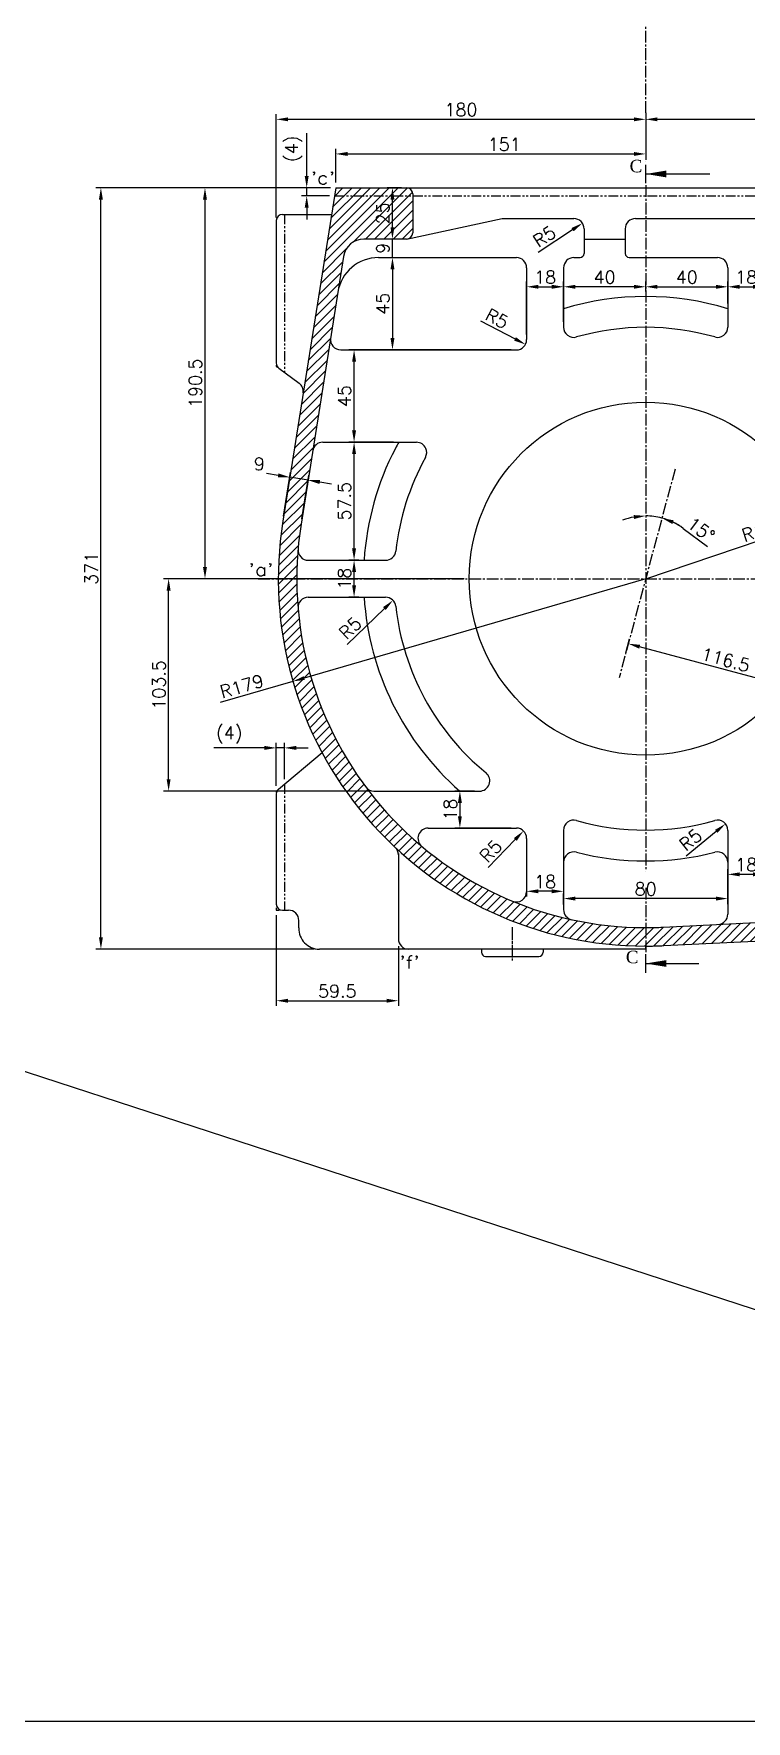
# Model space of a CAD drawing. Header units: millimetres. Extents: x -3508 to 12243, y -3609 to 4092.
# Drawn here: x 7053 to 7400, y 2347 to 3169 of the extents above; entities that cross this region are included whole.
import ezdxf

# ---------------------------------------------------------------- set-up
doc = ezdxf.new("R2010")
doc.units = ezdxf.units.MM
doc.header["$LTSCALE"] = 0.3
doc.header["$PDSIZE"] = -50
doc.linetypes.add('CENTER2', pattern=[28.575, 19.05, -3.175, 3.175, -3.175])
doc.linetypes.add('PHANTOM2', pattern=[31.75, 15.875, -3.175, 3.175, -3.175, 3.175, -3.175])
doc.layers.add('AM_5', color=3, linetype='Continuous', lineweight=25)
for name, color, linetype in [('center', 1, 'CENTER2'), ('CHAIN ...', 8, 'PHANTOM2'), ('ht', 6, 'Continuous')]:
    doc.layers.add(name, color=color, linetype=linetype)
doc.styles.add('ROMANTIC', font='romantic.ttf')
doc.styles.add('rs', font='romans.shx')
doc.styles.get("Standard").update_dxf_attribs({"font": 'romans.shx', "width": 1.2})
doc.dimstyles.new('ISO-25', dxfattribs={"dimscale": 2.5, "dimtxt": 2.5, "dimasz": 2.5, "dimexe": 0.7, "dimexo": 0.625, "dimtad": 1, "dimdec": 3, "dimlfac": -1, "dimzin": 9, "dimdsep": 46, "dimtxsty": 'Standard', "dimcen": 2.5, "dimclrd": 1, "dimclre": 1, "dimclrt": 7, "dimazin": 0, "dimtfac": 0.65, "dimtdec": 3, "dimtmove": 0, "dimatfit": 3, "dimfxl": 0, "dimtolj": 1, "dimarcsym": 0})
doc.dimstyles.new('sarab', dxfattribs={"dimscale": 3, "dimtxt": 2.5, "dimasz": 2.3, "dimexe": 1, "dimexo": 1, "dimtad": 1, "dimdec": 3, "dimdsep": 46, "dimtxsty": 'rs', "dimcen": 0, "dimclrd": 1, "dimclre": 1, "dimclrt": 7, "dimadec": 3, "dimazin": 2, "dimtfac": 1, "dimtdec": 3, "dimtmove": 0, "dimatfit": 3, "dimfxl": 0, "dimarcsym": 0})
doc.dimstyles.new('sarab$4', dxfattribs={"dimscale": 3, "dimtxt": 2.5, "dimasz": 2.3, "dimexe": 1, "dimexo": 1, "dimtad": 1, "dimdec": 3, "dimdsep": 46, "dimtxsty": 'rs', "dimcen": 0, "dimclrd": 1, "dimclre": 1, "dimclrt": 7, "dimadec": 3, "dimazin": 2, "dimtfac": 1, "dimtdec": 3, "dimtmove": 0, "dimatfit": 2, "dimfxl": 0, "dimarcsym": 0})

# ---------------------------------------------------------------- blocks, each defined once
blk = doc.blocks.new('*D444')
at = {"color": 1, "lineweight": -2, "transparency": 16777216}
for p, q in [((7341.24, 2867.16), (7343.07, 2873.98)), ((7449.55, 2842.86), (7347.97, 2870.08)), ((7453.92, 2836.97), (7455.75, 2843.79))]:
    blk.add_line(p, q, dxfattribs=at)
at = {"color": 1, "transparency": 16777216}
for points in [[(7348.22, 2871.01), (7347.72, 2869.16), (7342.42, 2871.57)], [(7449.8, 2843.79), (7449.3, 2841.94), (7455.1, 2841.38)]]:
    blk.add_solid(points, dxfattribs=at)
at = {"layer": 'Defpoints', "color": 0, "transparency": 16777216}
for p in [(7342.42, 2871.57), (7340.59, 2864.75), (7453.28, 2834.55)]:
    blk.add_point(p, dxfattribs=at)
at = {"color": 7, "transparency": 16777216, "insert": (7389.79, 2863.73), "char_height": 6.25, "attachment_point": 5, "rotation": 345, "style": 'rs'}
blk.add_mtext('116.5', dxfattribs=at)
blk = doc.blocks.new('*D445')
at = {"color": 1, "lineweight": -2, "transparency": 16777216}
blk.add_line((7369.17, 2927.77), (7380.99, 2918.98), dxfattribs=at)
for start, end in [(100.78218, 111.56436), (75, 90), (53.33867, 75), (53.43564, 64.21782)]:
    blk.add_arc((7350.9, 2903.23), 30.6, start, end, dxfattribs=at)
at = {"color": 1, "transparency": 16777216}
for points in [[(7345.09, 2934.24), (7345.27, 2932.33), (7350.9, 2933.83)], [(7363.88, 2929.88), (7364.54, 2931.68), (7358.82, 2932.78)]]:
    blk.add_solid(points, dxfattribs=at)
at = {"layer": 'Defpoints', "color": 0, "transparency": 16777216}
for p in [(7350.9, 3113.71), (7365.22, 2956.65), (7350.9, 2933.71), (7353.57, 2933.71), (7337.95, 2854.88)]:
    blk.add_point(p, dxfattribs=at)
at = {"color": 7, "transparency": 16777216, "insert": (7377.88, 2927.14), "char_height": 6.25, "attachment_point": 5, "rotation": 323.33867, "style": 'rs'}
blk.add_mtext('15°', dxfattribs=at)
blk = doc.blocks.new('*D372')
at = {"color": 1, "lineweight": -2, "transparency": 16777216}
for p, q in [((7170.9, 2739.23), (7170.9, 2695.1)), ((7230.4, 2724.23), (7230.4, 2695.1)), ((7176.65, 2697.6), (7224.65, 2697.6))]:
    blk.add_line(p, q, dxfattribs=at)
at = {"color": 1, "transparency": 16777216}
for points in [[(7176.65, 2698.56), (7176.65, 2696.64), (7170.9, 2697.6)], [(7224.65, 2698.56), (7224.65, 2696.64), (7230.4, 2697.6)]]:
    blk.add_solid(points, dxfattribs=at)
at = {"layer": 'Defpoints', "color": 0, "transparency": 16777216}
for p in [(7170.9, 2741.73), (7230.4, 2726.73), (7230.4, 2697.6)]:
    blk.add_point(p, dxfattribs=at)
at = {"color": 7, "transparency": 16777216, "insert": (7200.65, 2702.29), "char_height": 6.25, "attachment_point": 5, "style": 'rs'}
blk.add_mtext('59.5', dxfattribs=at)
blk = doc.blocks.new('*D376')
at = {"color": 1, "lineweight": -2, "transparency": 16777216}
for p, q in [((7390.9, 2744.68), (7390.9, 2761.68)), ((7403.15, 2759.18), (7396.65, 2759.18)), ((7408.9, 2747.39), (7408.9, 2761.68))]:
    blk.add_line(p, q, dxfattribs=at)
at = {"color": 1, "transparency": 16777216}
for points in [[(7396.65, 2760.14), (7396.65, 2758.22), (7390.9, 2759.18)], [(7403.15, 2760.14), (7403.15, 2758.22), (7408.9, 2759.18)]]:
    blk.add_solid(points, dxfattribs=at)
at = {"layer": 'Defpoints', "color": 0, "transparency": 16777216}
for p in [(7390.9, 2759.18), (7390.9, 2742.18), (7408.9, 2744.89)]:
    blk.add_point(p, dxfattribs=at)
at = {"color": 7, "transparency": 16777216, "insert": (7399.9, 2763.87), "char_height": 6.25, "attachment_point": 5, "style": 'rs'}
blk.add_mtext('18', dxfattribs=at)
blk = doc.blocks.new('*D452')
at = {"color": 1, "lineweight": -2, "transparency": 16777216}
for p, q in [((7310.9, 2744.48), (7310.9, 2749.88)), ((7385.15, 2747.38), (7316.65, 2747.38)), ((7390.9, 2746.24), (7390.9, 2749.88))]:
    blk.add_line(p, q, dxfattribs=at)
at = {"color": 1, "transparency": 16777216}
for points in [[(7316.65, 2748.34), (7316.65, 2746.42), (7310.9, 2747.38)], [(7385.15, 2748.34), (7385.15, 2746.42), (7390.9, 2747.38)]]:
    blk.add_solid(points, dxfattribs=at)
at = {"layer": 'Defpoints', "color": 0, "transparency": 16777216}
for p in [(7310.9, 2747.38), (7310.9, 2741.98), (7390.9, 2743.74)]:
    blk.add_point(p, dxfattribs=at)
at = {"color": 7, "transparency": 16777216, "insert": (7350.9, 2752.07), "char_height": 6.25, "attachment_point": 5, "style": 'rs'}
blk.add_mtext('80', dxfattribs=at)
blk = doc.blocks.new('*D377')
at = {"color": 1, "lineweight": -2, "transparency": 16777216}
for p, q in [((7292.9, 2753.65), (7292.9, 2748.42)), ((7305.15, 2750.92), (7298.65, 2750.92))]:
    blk.add_line(p, q, dxfattribs=at)
at = {"color": 1, "transparency": 16777216}
for points in [[(7298.65, 2751.88), (7298.65, 2749.96), (7292.9, 2750.92)], [(7305.15, 2751.88), (7305.15, 2749.96), (7310.9, 2750.92)]]:
    blk.add_solid(points, dxfattribs=at)
at = {"layer": 'Defpoints', "color": 0, "transparency": 16777216}
for p in [(7292.9, 2756.15), (7292.9, 2750.92), (7310.9, 2750.92)]:
    blk.add_point(p, dxfattribs=at)
at = {"color": 7, "transparency": 16777216, "insert": (7301.9, 2755.61), "char_height": 6.25, "attachment_point": 5, "style": 'rs'}
blk.add_mtext('18', dxfattribs=at)
blk = doc.blocks.new('*D453')
at = {"color": 1, "lineweight": -2, "transparency": 16777216}
for p, q in [((7267.44, 2799.73), (7257.88, 2799.73)), ((7260.38, 2793.98), (7260.38, 2787.48)), ((7285.4, 2781.73), (7257.88, 2781.73))]:
    blk.add_line(p, q, dxfattribs=at)
at = {"color": 1, "transparency": 16777216}
for points in [[(7259.42, 2793.98), (7261.34, 2793.98), (7260.38, 2799.73)], [(7259.42, 2787.48), (7261.34, 2787.48), (7260.38, 2781.73)]]:
    blk.add_solid(points, dxfattribs=at)
at = {"layer": 'Defpoints', "color": 0, "transparency": 16777216}
for p in [(7269.94, 2799.73), (7260.38, 2781.73), (7287.9, 2781.73)]:
    blk.add_point(p, dxfattribs=at)
at = {"color": 7, "transparency": 16777216, "insert": (7255.69, 2790.73), "char_height": 6.25, "attachment_point": 5, "rotation": 90, "style": 'rs'}
blk.add_mtext('18', dxfattribs=at)
blk = doc.blocks.new('*D454')
at = {"color": 1, "lineweight": -2, "transparency": 16777216}
for p, q in [((7262.4, 2903.23), (7115.96, 2903.23)), ((7118.46, 2805.48), (7118.46, 2897.48)), ((7216.03, 2799.73), (7115.96, 2799.73))]:
    blk.add_line(p, q, dxfattribs=at)
at = {"color": 1, "transparency": 16777216}
for points in [[(7117.5, 2897.48), (7119.41, 2897.48), (7118.46, 2903.23)], [(7117.5, 2805.48), (7119.41, 2805.48), (7118.46, 2799.73)]]:
    blk.add_solid(points, dxfattribs=at)
at = {"layer": 'Defpoints', "color": 0, "transparency": 16777216}
for p in [(7118.46, 2903.23), (7264.9, 2903.23), (7218.53, 2799.73)]:
    blk.add_point(p, dxfattribs=at)
at = {"color": 7, "transparency": 16777216, "insert": (7113.77, 2851.48), "char_height": 6.25, "attachment_point": 5, "rotation": 90, "style": 'rs'}
blk.add_mtext('103.5', dxfattribs=at)
blk = doc.blocks.new('*D455')
at = {"color": 1, "lineweight": -2, "transparency": 16777216}
for p, q in [((7211.2, 2912.23), (7206.32, 2912.23)), ((7208.82, 2899.98), (7208.82, 2906.48)), ((7211.2, 2894.23), (7206.32, 2894.23))]:
    blk.add_line(p, q, dxfattribs=at)
at = {"color": 1, "transparency": 16777216}
for points in [[(7207.86, 2906.48), (7209.78, 2906.48), (7208.82, 2912.23)], [(7207.86, 2899.98), (7209.78, 2899.98), (7208.82, 2894.23)]]:
    blk.add_solid(points, dxfattribs=at)
at = {"layer": 'Defpoints', "color": 0, "transparency": 16777216}
for p in [(7208.82, 2912.23), (7213.7, 2912.23), (7213.7, 2894.23)]:
    blk.add_point(p, dxfattribs=at)
at = {"color": 7, "transparency": 16777216, "insert": (7204.13, 2903.23), "char_height": 6.25, "attachment_point": 5, "rotation": 90, "style": 'rs'}
blk.add_mtext('18', dxfattribs=at)
blk = doc.blocks.new('*D456')
at = {"color": 1, "lineweight": -2, "transparency": 16777216}
for p, q in [((7228.05, 2969.73), (7206.32, 2969.73)), ((7208.82, 2917.98), (7208.82, 2963.98))]:
    blk.add_line(p, q, dxfattribs=at)
at = {"color": 1, "transparency": 16777216}
for points in [[(7207.86, 2963.98), (7209.78, 2963.98), (7208.82, 2969.73)], [(7207.86, 2917.98), (7209.78, 2917.98), (7208.82, 2912.23)]]:
    blk.add_solid(points, dxfattribs=at)
at = {"layer": 'Defpoints', "color": 0, "transparency": 16777216}
for p in [(7208.82, 2969.73), (7230.55, 2969.73), (7208.82, 2912.23)]:
    blk.add_point(p, dxfattribs=at)
at = {"color": 7, "transparency": 16777216, "insert": (7204.13, 2940.98), "char_height": 6.25, "attachment_point": 5, "rotation": 90, "style": 'rs'}
blk.add_mtext('57.5', dxfattribs=at)
blk = doc.blocks.new('*D457')
at = {"color": 1, "lineweight": -2, "transparency": 16777216}
for p, q in [((7285.4, 3014.73), (7206.32, 3014.73)), ((7208.82, 2975.48), (7208.82, 3008.98)), ((7226.49, 2969.73), (7206.32, 2969.73))]:
    blk.add_line(p, q, dxfattribs=at)
at = {"color": 1, "transparency": 16777216}
for points in [[(7207.86, 3008.98), (7209.78, 3008.98), (7208.82, 3014.73)], [(7207.86, 2975.48), (7209.78, 2975.48), (7208.82, 2969.73)]]:
    blk.add_solid(points, dxfattribs=at)
at = {"layer": 'Defpoints', "color": 0, "transparency": 16777216}
for p in [(7208.82, 3014.73), (7287.9, 3014.73), (7228.99, 2969.73)]:
    blk.add_point(p, dxfattribs=at)
at = {"color": 7, "transparency": 16777216, "insert": (7204.13, 2992.23), "char_height": 6.25, "attachment_point": 5, "rotation": 90, "style": 'rs'}
blk.add_mtext('45', dxfattribs=at)
blk = doc.blocks.new('*D378')
at = {"color": 1, "lineweight": -2, "transparency": 16777216}
for p, q in [((7225.08, 3059.73), (7230.02, 3059.73)), ((7227.52, 3053.98), (7227.52, 3020.48)), ((7211.32, 3014.73), (7230.02, 3014.73))]:
    blk.add_line(p, q, dxfattribs=at)
at = {"color": 1, "transparency": 16777216}
for points in [[(7226.57, 3053.98), (7228.48, 3053.98), (7227.52, 3059.73)], [(7226.57, 3020.48), (7228.48, 3020.48), (7227.52, 3014.73)]]:
    blk.add_solid(points, dxfattribs=at)
at = {"layer": 'Defpoints', "color": 0, "transparency": 16777216}
for p in [(7222.58, 3059.73), (7208.82, 3014.73), (7227.52, 3014.73)]:
    blk.add_point(p, dxfattribs=at)
at = {"color": 7, "transparency": 16777216, "insert": (7222.84, 3037.23), "char_height": 6.25, "attachment_point": 5, "rotation": 90, "style": 'rs'}
blk.add_mtext('45', dxfattribs=at)
blk = doc.blocks.new('*D458')
at = {"color": 1, "lineweight": -2, "transparency": 16777216}
for p, q in [((7227.52, 3074.48), (7227.52, 3080.23)), ((7231.9, 3068.73), (7225.02, 3068.73)), ((7227.52, 3059.73), (7227.52, 3068.73)), ((7227.52, 3053.98), (7227.52, 3048.23))]:
    blk.add_line(p, q, dxfattribs=at)
at = {"color": 1, "transparency": 16777216}
for points in [[(7226.57, 3074.48), (7228.48, 3074.48), (7227.52, 3068.73)], [(7226.57, 3053.98), (7228.48, 3053.98), (7227.52, 3059.73)]]:
    blk.add_solid(points, dxfattribs=at)
at = {"layer": 'Defpoints', "color": 0, "transparency": 16777216}
for p in [(7227.52, 3068.73), (7234.4, 3068.73), (7227.52, 3059.73)]:
    blk.add_point(p, dxfattribs=at)
at = {"color": 7, "transparency": 16777216, "insert": (7222.84, 3064.23), "char_height": 6.25, "attachment_point": 5, "rotation": 90, "style": 'rs'}
blk.add_mtext('9', dxfattribs=at)
blk = doc.blocks.new('*D459')
at = {"color": 1, "lineweight": -2, "transparency": 16777216}
for p, q in [((7231.9, 3093.73), (7225.02, 3093.73)), ((7227.52, 3074.48), (7227.52, 3087.98)), ((7230.34, 3068.73), (7225.02, 3068.73))]:
    blk.add_line(p, q, dxfattribs=at)
at = {"color": 1, "transparency": 16777216}
for points in [[(7226.57, 3087.98), (7228.48, 3087.98), (7227.52, 3093.73)], [(7226.57, 3074.48), (7228.48, 3074.48), (7227.52, 3068.73)]]:
    blk.add_solid(points, dxfattribs=at)
at = {"layer": 'Defpoints', "color": 0, "transparency": 16777216}
for p in [(7227.52, 3093.73), (7234.4, 3093.73), (7232.84, 3068.73)]:
    blk.add_point(p, dxfattribs=at)
at = {"color": 7, "transparency": 16777216, "insert": (7222.84, 3081.23), "char_height": 6.25, "attachment_point": 5, "rotation": 90, "style": 'rs'}
blk.add_mtext('25', dxfattribs=at)
blk = doc.blocks.new('*D460')
at = {"color": 1, "lineweight": -2, "transparency": 16777216}
for p, q in [((7185.74, 3099.48), (7185.74, 3120.26)), ((7197.4, 3093.73), (7183.24, 3093.73)), ((7185.74, 3089.73), (7185.74, 3093.73)), ((7196.89, 3089.73), (7183.24, 3089.73)), ((7185.74, 3083.98), (7185.74, 3078.23))]:
    blk.add_line(p, q, dxfattribs=at)
at = {"color": 1, "transparency": 16777216}
for points in [[(7184.78, 3099.48), (7186.7, 3099.48), (7185.74, 3093.73)], [(7184.78, 3083.98), (7186.7, 3083.98), (7185.74, 3089.73)]]:
    blk.add_solid(points, dxfattribs=at)
at = {"layer": 'Defpoints', "color": 0, "transparency": 16777216}
for p in [(7199.9, 3093.73), (7185.74, 3089.73), (7199.39, 3089.73)]:
    blk.add_point(p, dxfattribs=at)
at = {"color": 7, "transparency": 16777216, "insert": (7179.41, 3112.74), "char_height": 6.25, "attachment_point": 5, "rotation": 90, "style": 'rs'}
blk.add_mtext('(4)', dxfattribs=at)
blk = doc.blocks.new('*D461')
at = {"color": 1, "lineweight": -2, "transparency": 16777216}
for p, q in [((7292.9, 3022.23), (7292.9, 3047.97)), ((7298.65, 3045.47), (7305.15, 3045.47)), ((7310.9, 3028.33), (7310.9, 3047.97))]:
    blk.add_line(p, q, dxfattribs=at)
at = {"color": 1, "transparency": 16777216}
for points in [[(7298.65, 3046.43), (7298.65, 3044.51), (7292.9, 3045.47)], [(7305.15, 3046.43), (7305.15, 3044.51), (7310.9, 3045.47)]]:
    blk.add_solid(points, dxfattribs=at)
at = {"layer": 'Defpoints', "color": 0, "transparency": 16777216}
for p in [(7310.9, 3045.47), (7292.9, 3019.73), (7310.9, 3025.83)]:
    blk.add_point(p, dxfattribs=at)
at = {"color": 7, "transparency": 16777216, "insert": (7301.9, 3050.16), "char_height": 6.25, "attachment_point": 5, "style": 'rs'}
blk.add_mtext('18', dxfattribs=at)
blk = doc.blocks.new('*D462')
at = {"color": 1, "lineweight": -2, "transparency": 16777216}
for p, q in [((7390.9, 3038.84), (7390.9, 3047.97)), ((7396.65, 3045.47), (7403.15, 3045.47)), ((7408.9, 3037.23), (7408.9, 3047.97))]:
    blk.add_line(p, q, dxfattribs=at)
at = {"color": 1, "transparency": 16777216}
for points in [[(7396.65, 3046.43), (7396.65, 3044.51), (7390.9, 3045.47)], [(7403.15, 3046.43), (7403.15, 3044.51), (7408.9, 3045.47)]]:
    blk.add_solid(points, dxfattribs=at)
at = {"layer": 'Defpoints', "color": 0, "transparency": 16777216}
for p in [(7408.9, 3045.47), (7390.9, 3036.34), (7408.9, 3034.73)]:
    blk.add_point(p, dxfattribs=at)
at = {"color": 7, "transparency": 16777216, "insert": (7399.9, 3050.16), "char_height": 6.25, "attachment_point": 5, "style": 'rs'}
blk.add_mtext('18', dxfattribs=at)
blk = doc.blocks.new('*D463')
at = {"color": 1, "lineweight": -2, "transparency": 16777216}
for p, q in [((7310.9, 3037.28), (7310.9, 3047.97)), ((7345.15, 3045.47), (7316.65, 3045.47)), ((7350.9, 3043.23), (7350.9, 3047.97))]:
    blk.add_line(p, q, dxfattribs=at)
at = {"color": 1, "transparency": 16777216}
for points in [[(7316.65, 3046.43), (7316.65, 3044.51), (7310.9, 3045.47)], [(7345.15, 3046.43), (7345.15, 3044.51), (7350.9, 3045.47)]]:
    blk.add_solid(points, dxfattribs=at)
at = {"layer": 'Defpoints', "color": 0, "transparency": 16777216}
for p in [(7310.9, 3045.47), (7310.9, 3034.78), (7350.9, 3040.73)]:
    blk.add_point(p, dxfattribs=at)
at = {"color": 7, "transparency": 16777216, "insert": (7330.9, 3050.16), "char_height": 6.25, "attachment_point": 5, "style": 'rs'}
blk.add_mtext('40', dxfattribs=at)
blk = doc.blocks.new('*D464')
at = {"color": 1, "lineweight": -2, "transparency": 16777216}
for p, q in [((7350.9, 3043.23), (7350.9, 3047.97)), ((7356.65, 3045.47), (7385.15, 3045.47)), ((7390.9, 3037.28), (7390.9, 3047.97))]:
    blk.add_line(p, q, dxfattribs=at)
at = {"color": 1, "transparency": 16777216}
for points in [[(7356.65, 3046.43), (7356.65, 3044.51), (7350.9, 3045.47)], [(7385.15, 3046.43), (7385.15, 3044.51), (7390.9, 3045.47)]]:
    blk.add_solid(points, dxfattribs=at)
at = {"layer": 'Defpoints', "color": 0, "transparency": 16777216}
for p in [(7390.9, 3045.47), (7350.9, 3040.73), (7390.9, 3034.78)]:
    blk.add_point(p, dxfattribs=at)
at = {"color": 7, "transparency": 16777216, "insert": (7370.9, 3050.16), "char_height": 6.25, "attachment_point": 5, "style": 'rs'}
blk.add_mtext('40', dxfattribs=at)
blk = doc.blocks.new('*D381')
at = {"color": 1, "lineweight": -2, "transparency": 16777216}
for p, q in [((7350.9, 3125.18), (7350.9, 3107.7)), ((7199.9, 3096.23), (7199.9, 3112.7)), ((7205.65, 3110.2), (7345.15, 3110.2))]:
    blk.add_line(p, q, dxfattribs=at)
at = {"color": 1, "transparency": 16777216}
for points in [[(7205.65, 3111.16), (7205.65, 3109.24), (7199.9, 3110.2)], [(7345.15, 3111.16), (7345.15, 3109.24), (7350.9, 3110.2)]]:
    blk.add_solid(points, dxfattribs=at)
at = {"layer": 'Defpoints', "color": 0, "transparency": 16777216}
for p in [(7350.9, 3127.68), (7350.9, 3110.2), (7199.9, 3093.73)]:
    blk.add_point(p, dxfattribs=at)
at = {"color": 7, "transparency": 16777216, "insert": (7282.01, 3114.89), "char_height": 6.25, "attachment_point": 5, "style": 'rs'}
blk.add_mtext('151', dxfattribs=at)
blk = doc.blocks.new('*D382')
at = {"color": 1, "lineweight": -2, "transparency": 16777216}
for p, q in [((7170.9, 3079.23), (7170.9, 3129.57)), ((7176.65, 3127.07), (7345.15, 3127.07)), ((7350.9, 3125.18), (7350.9, 3124.57))]:
    blk.add_line(p, q, dxfattribs=at)
at = {"color": 1, "transparency": 16777216}
for points in [[(7176.65, 3128.02), (7176.65, 3126.11), (7170.9, 3127.07)], [(7345.15, 3128.02), (7345.15, 3126.11), (7350.9, 3127.07)]]:
    blk.add_solid(points, dxfattribs=at)
at = {"layer": 'Defpoints', "color": 0, "transparency": 16777216}
for p in [(7350.9, 3127.68), (7350.9, 3127.07), (7170.9, 3076.73)]:
    blk.add_point(p, dxfattribs=at)
at = {"color": 7, "transparency": 16777216, "insert": (7260.9, 3131.75), "char_height": 6.25, "attachment_point": 5, "style": 'rs'}
blk.add_mtext('180', dxfattribs=at)
blk = doc.blocks.new('*D469')
at = {"color": 1, "lineweight": -2, "transparency": 16777216}
for p, q in [((7356.65, 3127.07), (7564.15, 3127.07)), ((7569.9, 3095.56), (7569.9, 3129.57))]:
    blk.add_line(p, q, dxfattribs=at)
at = {"color": 1, "transparency": 16777216}
for points in [[(7356.65, 3128.02), (7356.65, 3126.11), (7350.9, 3127.07)], [(7564.15, 3128.02), (7564.15, 3126.11), (7569.9, 3127.07)]]:
    blk.add_solid(points, dxfattribs=at)
at = {"layer": 'Defpoints', "color": 0, "transparency": 16777216}
for p in [(7350.9, 3127.07), (7569.9, 3127.07), (7569.9, 3093.06)]:
    blk.add_point(p, dxfattribs=at)
at = {"color": 7, "transparency": 16777216, "insert": (7460.4, 3131.75), "char_height": 6.25, "attachment_point": 5, "style": 'rs'}
blk.add_mtext('219', dxfattribs=at)
blk = doc.blocks.new('*D473')
at = {"color": 1, "lineweight": -2, "transparency": 16777216}
blk.add_line((7350.9, 2903.23), (7461.55, 2940.48), dxfattribs=at)
at = {"color": 1, "transparency": 16777216}
blk.add_solid([(7461.24, 2941.39), (7461.85, 2939.57), (7467, 2942.32)], dxfattribs=at)
at = {"layer": 'Defpoints', "color": 0, "transparency": 16777216}
for p in [(7467, 2942.32), (7350.9, 2903.23)]:
    blk.add_point(p, dxfattribs=at)
at = {"color": 7, "transparency": 16777216, "insert": (7412.17, 2928.8), "char_height": 6.25, "attachment_point": 5, "rotation": 18.60923, "style": 'rs'}
blk.add_mtext('R122.5', dxfattribs=at)
blk = doc.blocks.new('*D383')
at = {"color": 1, "lineweight": -2, "transparency": 16777216}
for p, q in [((7197.4, 3093.73), (7133.68, 3093.73)), ((7136.18, 3087.98), (7136.18, 2908.98)), ((7159.59, 2903.23), (7133.68, 2903.23))]:
    blk.add_line(p, q, dxfattribs=at)
at = {"color": 1, "transparency": 16777216}
for points in [[(7135.22, 3087.98), (7137.13, 3087.98), (7136.18, 3093.73)], [(7135.22, 2908.98), (7137.13, 2908.98), (7136.18, 2903.23)]]:
    blk.add_solid(points, dxfattribs=at)
at = {"layer": 'Defpoints', "color": 0, "transparency": 16777216}
for p in [(7199.9, 3093.73), (7136.18, 2903.23), (7162.09, 2903.23)]:
    blk.add_point(p, dxfattribs=at)
at = {"color": 7, "transparency": 16777216, "insert": (7131.49, 2998.48), "char_height": 6.25, "attachment_point": 5, "rotation": 90, "style": 'rs'}
blk.add_mtext('190.5', dxfattribs=at)
blk = doc.blocks.new('*D510')
at = {"color": 1, "lineweight": -2, "transparency": 16777216}
for p, q in [((7165.15, 2820.8), (7140.48, 2820.8)), ((7170.9, 2802.23), (7170.9, 2823.3)), ((7174.9, 2820.8), (7170.9, 2820.8)), ((7174.9, 2805.6), (7174.9, 2823.3)), ((7180.65, 2820.8), (7186.4, 2820.8))]:
    blk.add_line(p, q, dxfattribs=at)
at = {"color": 1, "transparency": 16777216}
for points in [[(7165.15, 2821.76), (7165.15, 2819.84), (7170.9, 2820.8)], [(7180.65, 2821.76), (7180.65, 2819.84), (7174.9, 2820.8)]]:
    blk.add_solid(points, dxfattribs=at)
at = {"layer": 'Defpoints', "color": 0, "transparency": 16777216}
for p in [(7174.9, 2820.8), (7170.9, 2799.73), (7174.9, 2803.1)]:
    blk.add_point(p, dxfattribs=at)
at = {"color": 7, "transparency": 16777216, "insert": (7147.99, 2827.13), "char_height": 6.25, "attachment_point": 5, "style": 'rs'}
blk.add_mtext('(4)', dxfattribs=at)
blk = doc.blocks.new('*D518')
at = {"color": 1, "lineweight": -2, "transparency": 16777216}
blk.add_line((7298.54, 3062.42), (7315.27, 3073.32), dxfattribs=at)
at = {"color": 1, "transparency": 16777216}
blk.add_solid([(7314.75, 3074.12), (7315.8, 3072.51), (7320.09, 3076.46)], dxfattribs=at)
at = {"layer": 'Defpoints', "color": 0, "transparency": 16777216}
for p in [(7320.09, 3076.46), (7315.9, 3073.73)]:
    blk.add_point(p, dxfattribs=at)
at = {"color": 7, "transparency": 16777216, "insert": (7301.53, 3069.96), "char_height": 6.25, "attachment_point": 5, "rotation": 33.08335, "style": 'rs'}
blk.add_mtext('R5', dxfattribs=at)
blk = doc.blocks.new('*D519')
at = {"color": 1, "lineweight": -2, "transparency": 16777216}
blk.add_line((7270.41, 3028.88), (7287.24, 3020.07), dxfattribs=at)
at = {"color": 1, "transparency": 16777216}
blk.add_solid([(7287.68, 3020.92), (7286.79, 3019.23), (7292.33, 3017.41)], dxfattribs=at)
at = {"layer": 'Defpoints', "color": 0, "transparency": 16777216}
for p in [(7287.9, 3019.73), (7292.33, 3017.41)]:
    blk.add_point(p, dxfattribs=at)
at = {"color": 7, "transparency": 16777216, "insert": (7278.45, 3029.97), "char_height": 6.25, "attachment_point": 5, "rotation": 332.36886, "style": 'rs'}
blk.add_mtext('R5', dxfattribs=at)
blk = doc.blocks.new('*D520')
at = {"color": 1, "lineweight": -2, "transparency": 16777216}
blk.add_line((7205.42, 2871.24), (7223.63, 2888.71), dxfattribs=at)
at = {"color": 1, "transparency": 16777216}
blk.add_solid([(7222.97, 2889.4), (7224.29, 2888.02), (7227.78, 2892.69)], dxfattribs=at)
at = {"layer": 'Defpoints', "color": 0, "transparency": 16777216}
for p in [(7224.17, 2889.23), (7227.78, 2892.69)]:
    blk.add_point(p, dxfattribs=at)
at = {"color": 7, "transparency": 16777216, "insert": (7206.96, 2879.21), "char_height": 6.25, "attachment_point": 5, "rotation": 43.80881, "style": 'rs'}
blk.add_mtext('R5', dxfattribs=at)
blk = doc.blocks.new('*D521')
at = {"color": 1, "lineweight": -2, "transparency": 16777216}
blk.add_line((7274.22, 2762.49), (7287.38, 2776.19), dxfattribs=at)
at = {"color": 1, "transparency": 16777216}
blk.add_solid([(7286.69, 2776.85), (7288.07, 2775.52), (7291.37, 2780.33)], dxfattribs=at)
at = {"layer": 'Defpoints', "color": 0, "transparency": 16777216}
for p in [(7291.37, 2780.33), (7287.9, 2776.73)]:
    blk.add_point(p, dxfattribs=at)
at = {"color": 7, "transparency": 16777216, "insert": (7275.43, 2770.52), "char_height": 6.25, "attachment_point": 5, "rotation": 46.12446, "style": 'rs'}
blk.add_mtext('R5', dxfattribs=at)
blk = doc.blocks.new('*D522')
at = {"color": 1, "lineweight": -2, "transparency": 16777216}
blk.add_line((7370.58, 2768.17), (7385.32, 2780.15), dxfattribs=at)
at = {"color": 1, "transparency": 16777216}
blk.add_solid([(7384.71, 2780.89), (7385.92, 2779.41), (7389.78, 2783.78)], dxfattribs=at)
at = {"layer": 'Defpoints', "color": 0, "transparency": 16777216}
for p in [(7385.9, 2780.62), (7389.78, 2783.78)]:
    blk.add_point(p, dxfattribs=at)
at = {"color": 7, "transparency": 16777216, "insert": (7372.76, 2775.98), "char_height": 6.25, "attachment_point": 5, "rotation": 39.11671, "style": 'rs'}
blk.add_mtext('R5', dxfattribs=at)
blk = doc.blocks.new('*D643')
at = {"color": 1, "lineweight": -2, "transparency": 16777216}
for p, q in [((7197.4, 3093.73), (7082.97, 3093.73)), ((7085.47, 2728.48), (7085.47, 3087.98)), ((7189.4, 2722.73), (7082.97, 2722.73))]:
    blk.add_line(p, q, dxfattribs=at)
at = {"color": 1, "transparency": 16777216}
for points in [[(7084.51, 3087.98), (7086.43, 3087.98), (7085.47, 3093.73)], [(7084.51, 2728.48), (7086.43, 2728.48), (7085.47, 2722.73)]]:
    blk.add_solid(points, dxfattribs=at)
at = {"layer": 'Defpoints', "color": 0, "transparency": 16777216}
for p in [(7085.47, 3093.73), (7199.9, 3093.73), (7191.9, 2722.73)]:
    blk.add_point(p, dxfattribs=at)
at = {"color": 7, "transparency": 16777216, "insert": (7080.78, 2908.23), "char_height": 6.25, "attachment_point": 5, "rotation": 90, "style": 'rs'}
blk.add_mtext('371', dxfattribs=at)
blk = doc.blocks.new('_DatumFilled')
at = {"color": 0, "linetype": 'ByBlock'}
blk.add_solid([(0, 0.58), (-1, 0), (0, -0.58)], dxfattribs=at)
blk = doc.blocks.new('*D592')
at = {"color": 1, "lineweight": -2, "transparency": 16777216}
for p, q in [((7171.83, 2953.58), (7166.15, 2954.48)), ((7174.51, 2933.76), (7177.9, 2955.14)), ((7186.4, 2951.26), (7177.51, 2952.68)), ((7183.39, 2932.35), (7186.79, 2953.73)), ((7192.08, 2950.36), (7197.76, 2949.46))]:
    blk.add_line(p, q, dxfattribs=at)
at = {"color": 1, "transparency": 16777216}
for points in [[(7171.98, 2954.52), (7171.68, 2952.63), (7177.51, 2952.68)], [(7192.23, 2951.31), (7191.93, 2949.42), (7186.4, 2951.26)]]:
    blk.add_solid(points, dxfattribs=at)
at = {"layer": 'Defpoints', "color": 0, "transparency": 16777216}
for p in [(7186.4, 2951.26), (7174.11, 2931.29), (7183, 2929.88)]:
    blk.add_point(p, dxfattribs=at)
at = {"color": 7, "transparency": 16777216, "insert": (7162.65, 2959.17), "char_height": 6.25, "attachment_point": 5, "style": 'rs'}
blk.add_mtext('9', dxfattribs=at)
blk = doc.blocks.new('*D841')
at = {"layer": 'AM_5', "color": 1, "lineweight": -2, "transparency": 16777216}
for p, q in [((7350.9, 2903.23), (7184.55, 2854.82)), ((7179.03, 2853.21), (7143.5, 2842.87))]:
    blk.add_line(p, q, dxfattribs=at)
at = {"layer": 'AM_5', "color": 1, "transparency": 16777216}
blk.add_solid([(7184.28, 2855.74), (7184.82, 2853.9), (7179.03, 2853.21)], dxfattribs=at)
at = {"layer": 'Defpoints', "color": 0, "transparency": 16777216}
for p in [(7350.9, 2903.23), (7179.03, 2853.21)]:
    blk.add_point(p, dxfattribs=at)
at = {"layer": 'AM_5', "color": 7, "transparency": 16777216, "insert": (7154.12, 2850.85), "char_height": 6.25, "attachment_point": 5, "rotation": 16.22484, "style": 'rs'}
blk.add_mtext('R179', dxfattribs=at)

msp = doc.modelspace()

# ---------------------------------------------------------------- hatches: boundary and pattern name
at = {"layer": 'ht'}
h = msp.add_hatch(dxfattribs=at)
h.set_pattern_fill('ANSI31', color=256, style=0)
h.set_pattern_definition([(45, (42.287, 3000.05), (-2.245064, 2.245064), [])])
h.paths.add_polyline_path([(7234.4005, 3093.7266), (7199.9005, 3093.7266), (7199.2655, 3089.7266), (7237.2289, 3089.7266, 0.51763809)])
h.paths.add_polyline_path([(7180.9005, 2903.2266), (7171.9005, 2903.2266, 0.20797646), (7228.8108, 2772.3254), (7228.8108, 2772.3254, 0.1898796), (7350.9005, 2724.2266), (7350.9005, 2724.2266), (7350.9005, 2733.2266, -0.41421357)])
h.paths.add_polyline_path([(7203.7059, 3060.2944, -0.36881883), (7213.5822, 3068.7266), (7234.4005, 3068.7266), (7235.6338, 3068.9918, 0.29491517), (7237.4005, 3071.7266), (7237.4005, 3089.7266), (7199.2655, 3089.7266), (7174.1142, 2931.291, 0.03937884), (7171.9005, 2903.2266), (7180.9005, 2903.2266, -0.03937884), (7183.0029, 2929.8799)])
h.paths.add_polyline_path([(7658.1505, 2748.3362), (7654.9005, 2748.1741), (7654.9005, 2739.1629), (7658.1505, 2739.325)])
h.paths.add_polyline_path([(7654.9005, 2748.1741), (7534.1505, 2742.153), (7534.1505, 2733.1418), (7654.9005, 2739.1629)])
h.paths.add_polyline_path([(7534.1505, 2742.153), (7359.3669, 2733.4375, -0.01245641), (7350.9005, 2733.2266), (7350.9005, 2724.2266, 0.01245641), (7359.8151, 2724.4487), (7534.1505, 2733.1418)])
h.paths.add_polyline_path([(7779.8789, 2858.7266, -0.99461568), (7779.8789, 2859.2266), (7779.8789, 2869.6122), (7777.6323, 2903.2266), (7768.6122, 2903.2266), (7770.8789, 2869.3117), (7770.8789, 2868.5331, -0.00003626), (7770.8806, 2868.4988, 0.00003626), (7770.8789, 2868.5331), (7770.8789, 2769.1794, -0.39969488), (7755.6757, 2753.1992), (7663.7902, 2748.6174, -0.00005325), (7663.7661, 2748.6162), (7658.1505, 2748.3362), (7658.1505, 2739.325), (7756.124, 2744.2104, 0.39969488), (7779.8789, 2769.1794)])
h.paths.add_polyline_path([(7765.1678, 3089.7266), (7729.9005, 3089.7266), (7729.9005, 3071.7266, 0.41421356), (7732.9005, 3068.7266), (7752.8743, 3068.7266, -0.3947998), (7757.8631, 3064.06), (7768.6122, 2903.2266), (7777.6323, 2903.2266)])
h.paths.add_polyline_path([(7765.1631, 3089.7266), (7764.9005, 3093.7266), (7732.9005, 3093.7266, 0.41421356), (7729.9005, 3090.7266), (7729.9005, 3089.7266)])
h.paths.add_polyline_path([(7218.15, 3074.6046), (7218.15, 3087.8486), (7227.525, 3087.8486), (7227.525, 3074.6046)], flags=24)

# ---------------------------------------------------------------- linework, layer by layer
for p, q in [((2666.3122, 4091.8082), (8019.6586, 2346.5266)), ((7199.9005, 3093.7266), (7174.1142, 2931.291)), ((7199.9005, 3093.7266), (7764.9005, 3093.7266)), ((7237.4005, 3090.7266), (7237.4005, 3071.7266)), ((7170.9005, 3077.7266), (7170.9005, 3008.2449)), ((7173.9005, 3080.7266), (7197.8368, 3080.7266)), ((7234.4005, 3068.7266), (7280.9005, 3078.7266)), ((7280.9005, 3078.7266), (7315.9005, 3078.7266)), ((7345.9005, 3078.7266), (7415.9005, 3078.7266)), ((7234.4005, 3068.7266), (7213.5822, 3068.7266)), ((7320.9005, 3073.7266), (7320.9005, 3061.7266)), ((7320.9005, 3068.7266), (7340.9005, 3068.7266)), ((7340.9005, 3073.7266), (7340.9005, 3061.7266)), ((7203.7059, 3060.2944), (7183.0029, 2929.8799)), ((7220.6912, 3059.7266), (7287.9005, 3059.7266)), ((7315.9005, 3059.7266), (7318.9005, 3059.7266)), ((7342.9005, 3059.7266), (7385.9005, 3059.7266)), ((7292.9005, 3054.7266), (7292.9005, 3019.7266)), ((7310.9005, 3054.7266), (7310.9005, 3025.8286)), ((7390.9005, 3054.7266), (7390.9005, 3025.8286)), ((7202.3284, 3014.7266), (7255.7992, 3014.7266)), ((7255.7992, 3014.7266), (7287.9005, 3014.7266)), ((7170.9005, 3007.3071), (7170.9005, 3006.7266)), ((7170.9005, 3006.7266), (7171.4755, 3006.304)), ((7172.124, 3005.8275), (7182.0476, 2998.5351)), ((7193.5973, 2969.7266), (7239.2134, 2969.7266)), ((7186.4955, 2912.2266), (7224.1714, 2912.2266)), ((7186.4955, 2894.2266), (7224.1714, 2894.2266)), ((7171.9668, 2800.6255), (7193.2059, 2818.5306)), ((7170.9005, 2799.7266), (7171.2976, 2800.0613)), ((7170.9005, 2799.7266), (7170.9005, 2799.1266)), ((7170.9005, 2798.3319), (7170.9005, 2744.7266)), ((7170.9005, 2798.3319), (7170.9005, 2744.7266)), ((7218.5269, 2799.7266), (7269.9437, 2799.7266)), ((7244.963, 2781.7266), (7287.9005, 2781.7266)), ((7310.9005, 2780.6246), (7310.9005, 2741.9814)), ((7390.9005, 2780.6246), (7390.9005, 2739.7668)), ((7292.9005, 2776.7266), (7292.9005, 2752.8936)), ((7230.4005, 2769.291), (7230.4005, 2727.7266)), ((7359.3669, 2733.4375), (7755.6757, 2753.1992)), ((7170.9005, 2742.8653), (7170.9005, 2741.7266)), ((7170.9005, 2741.7266), (7172.3239, 2741.7266)), ((7170.9005, 2741.7266), (7172.1753, 2741.7266)), ((7173.8992, 2741.7266), (7176.9005, 2741.7266)), ((7173.8992, 2741.7266), (7176.9005, 2741.7266)), ((7173.8992, 2741.7266), (7176.9005, 2741.7266)), ((7173.8992, 2741.7266), (7176.9005, 2741.7266)), ((7359.8151, 2724.4487), (7756.124, 2744.2104)), ((7181.906, 2733.0599), (7181.9005, 2736.7266)), ((7350.9005, 2722.7266), (7191.8981, 2722.7266)), ((7270.9005, 2722.7266), (7270.9005, 2721.7266)), ((7270.9005, 2722.7266), (7270.9005, 2721.2266)), ((7300.9005, 2722.7266), (7300.9005, 2721.7266)), ((7300.9005, 2722.7266), (7300.9005, 2721.2266)), ((7350.9005, 2722.7266), (7350.9005, 2724.2266)), ((7272.9005, 2719.2266), (7298.9005, 2719.2266)), ((2666.3122, 2346.5266), (8019.6586, 2346.5266))]:
    msp.add_line(p, q)
at = {"color": 60}
for p, q in [((7350.9005, 3095.9309), (7350.9005, 3104.9478)), ((7350.9005, 2711.2342), (7350.9005, 2720.2511))]:
    msp.add_line(p, q, dxfattribs=at)
msp.add_circle((7350.9005, 2903.2266), 86)
for centre, radius, start, end in [((7234.4005, 3090.7266), 3, 0, 90), ((7173.9005, 3077.7266), 3, 90, 180), ((7315.9005, 3073.7266), 5, 0, 90), ((7345.9005, 3073.7266), 5, 90, 180), ((7213.5822, 3058.7266), 10, 90, 170.9796959), ((7234.4005, 3071.7266), 3, 270, 0), ((7220.6912, 3039.7266), 20, 90, 170.9796959), ((7287.9005, 3054.7266), 5, 0, 90), ((7315.9005, 3054.7266), 5, 90, 180), ((7318.9005, 3061.7266), 2, 270, 0), ((7342.9005, 3061.7266), 2, 180, 270), ((7385.9005, 3054.7266), 5, 0, 90), ((7350.9005, 2903.2266), 137.5, 73.0876102, 106.9123898), ((7202.3284, 3019.7266), 5, 170.9796959, 270), ((7287.9005, 3019.7266), 5, 270, 0), ((7315.9005, 3025.8286), 5, 180, 285.9328038), ((7350.9005, 2903.2266), 122.5, 74.0671962, 105.9328038), ((7385.9005, 3025.8286), 5, 254.0671962, 0), ((7173.9005, 3008.2449), 3, 180, 233.6898168), ((7179.0868, 2994.506), 5, 350.9796959, 53.6898168), ((7193.5973, 2964.7266), 5, 90, 170.9796959), ((7350.9005, 2903.2266), 137.5, 151.0768308, 152.4955062), ((7239.2134, 2964.7266), 5, 23.5781785, 90), ((7350.9005, 2903.2266), 137.5, 152.4955062, 176.2470477), ((7350.9005, 2903.2266), 122.5, 151.1608106, 173.6959874), ((7239.2134, 2964.7266), 5, 331.1608106, 23.5781785), ((7350.9005, 2903.2266), 179, 170.9796959, 270), ((7350.9005, 2903.2266), 170, 170.9796959, 270), ((7186.4955, 2917.2266), 5, 175.1326878, 270), ((7224.1714, 2917.2266), 5, 270, 353.6959874), ((7186.4955, 2889.2266), 5, 90, 184.8673122), ((7350.9005, 2903.2266), 137.5, 183.7529523, 228.8271782), ((7224.1714, 2889.2266), 5, 6.3040126, 90), ((7350.9005, 2903.2266), 122.5, 186.3040126, 230.5833437), ((7269.9437, 2804.7266), 5, 270, 50.5833437), ((7173.9005, 2798.3319), 3, 130.1317496, 180), ((7218.5269, 2804.7266), 5, 216.6531751, 270), ((7244.963, 2776.7266), 5, 90, 230.0554948), ((7287.9005, 2776.7266), 5, 0, 90), ((7315.9005, 2780.6246), 5, 74.0671962, 180), ((7350.9005, 2903.2266), 122.5, 254.0671962, 285.9328038), ((7385.9005, 2780.6246), 5, 0, 105.9328038), ((7225.4005, 2768.669), 5, 0, 46.9947631), ((7315.9005, 2765.0917), 5, 75.7818758, 180), ((7350.9005, 2903.2266), 137.5, 255.7818758, 284.2181242), ((7374.2611, 2762.6544), 5, 99.4353387, 99.4353387), ((7385.9005, 2765.0917), 5, 0, 104.2181242), ((7287.9005, 2750.7274), 5, 247.5536503, 0), ((7173.9005, 2744.7266), 3, 180, 270), ((7176.9005, 2736.7266), 5, 0, 90), ((7315.9005, 2741.9814), 5, 180, 257.7533111), ((7385.9005, 2739.7668), 5, 272.8546521, 0), ((7191.9005, 2732.7266), 10, 178.0897762, 270), ((7350.9005, 2903.2266), 170, 270, 272.8546521), ((7235.4005, 2727.7266), 5, 180, 270), ((7350.9005, 2903.2266), 179, 270, 272.8546521), ((7272.9005, 2721.2266), 2, 180, 270), ((7298.9005, 2721.2266), 2, 270, 0)]:
    msp.add_arc(centre, radius, start, end)
at = {"layer": 'center'}
for p, q in [((7350.9005, 3130.247), (7350.9005, 3715.8909)), ((7350.9005, 3130.247), (7350.9005, 3106.4297)), ((7350.9005, 3095.0401), (7350.9005, 2760.6981)), ((7365.216, 2956.6528), (7337.9466, 2854.882)), ((7162.0877, 2903.2266), (7766.5427, 2903.2266)), ((7350.9005, 2752.6699), (7350.9005, 2720.9324)), ((7285.9005, 2733.4187), (7285.9005, 2717.7162)), ((7285.9005, 2732.9187), (7285.9005, 2717.2162))]:
    msp.add_line(p, q, dxfattribs=at)
at = {"layer": 'CHAIN ...'}
for p, q in [((7199.3876, 3089.7266), (7470.0549, 3089.7266)), ((7174.9005, 3080.7266), (7174.9005, 3003.7872)), ((7174.9005, 2803.0987), (7174.9005, 2741.7266))]:
    msp.add_line(p, q, dxfattribs=at)

# ---------------------------------------------------------------- texts
at = {"width": 1.2}
for s, p in [("'c'", (7187.5951, 3095.4527)), ("'a'", (7157.3323, 2904.5962)), ("'f'", (7230.8229, 2713.371))]:
    msp.add_text(s, height=6.1, dxfattribs=at).set_placement(p)
at = {"style": 'ROMANTIC'}
for p in [(7343.0872, 3101.233), (7341.2466, 2715.8587)]:
    msp.add_text('C', height=6.1, dxfattribs=at).set_placement(p)

# ---------------------------------------------------------------- dimensions: what is measured, and where the dimension line sits
for base, p1, p2, picture, middle in [((7350.9005, 3127.0662), (7170.9005, 3076.7266), (7350.9005, 3127.6813), '*D382', (7260.9005, 3127.0662)), ((7350.9005, 3110.198), (7199.9005, 3093.7266), (7350.9005, 3127.6813), '*D381', (7282.0133, 3110.198)), ((7230.4005, 2697.5995), (7170.9005, 2741.7266), (7230.4005, 2726.7266), '*D372', (7200.6505, 2697.5995))]:
    dim = msp.add_linear_dim(base=base, p1=p1, p2=p2, dimstyle='sarab', override={"dimscale": 2.5, "dimdec": 2, "dimadec": 2, "dimtdec": 2, "dimatfit": 0})
    dim.commit()
    dim.dimension.update_dxf_attribs({"geometry": picture, "text_midpoint": middle, "dimtype": 160})
for base, p1, p2, picture, middle in [((7569.9005, 3127.0662), (7350.9005, 3127.0662), (7569.9005, 3093.0637), '*D469', (7460.4005, 3131.7537)), ((7310.9005, 3045.4698), (7292.9005, 3019.7266), (7310.9005, 3025.8286), '*D461', (7301.9005, 3050.1573)), ((7310.9005, 3045.4698), (7350.9005, 3040.7266), (7310.9005, 3034.7798), '*D463', (7330.9005, 3050.1573)), ((7390.9005, 3045.4698), (7350.9005, 3040.7266), (7390.9005, 3034.7798), '*D464', (7370.9005, 3050.1573)), ((7408.9005, 3045.4698), (7390.9005, 3036.3423), (7408.9005, 3034.7266), '*D462', (7399.9005, 3050.1573)), ((7390.9005, 2759.1775), (7408.9005, 2744.8941), (7390.9005, 2742.1791), '*D376', (7399.9005, 2763.865)), ((7292.9005, 2750.9201), (7310.9005, 2750.9201), (7292.9005, 2756.1518), '*D377', (7301.9005, 2755.6076)), ((7310.9005, 2747.3814), (7390.9005, 2743.7416), (7310.9005, 2741.9814), '*D452', (7350.9005, 2752.0689))]:
    dim = msp.add_linear_dim(base=base, p1=p1, p2=p2, dimstyle='sarab', override={"dimscale": 2.5, "dimdec": 2, "dimadec": 2, "dimtdec": 2, "dimatfit": 0})
    dim.commit()
    dim.dimension.update_dxf_attribs({"geometry": picture, "text_midpoint": middle})
for base, p1, p2, angle, text, picture, middle, dimtype in [((7185.7381, 3089.7266), (7199.9005, 3093.7266), (7199.3876, 3089.7266), 90, '(<>)', '*D460', (7185.7381, 3112.7415), 160), ((7342.4181, 2871.5698), (7453.2761, 2834.5531), (7340.59, 2864.7473), 165, '116.5', '*D444', (7388.5789, 2859.2011), 161)]:
    dim = msp.add_linear_dim(base=base, p1=p1, p2=p2, angle=angle, text=text, dimstyle='sarab', override={"dimscale": 2.5, "dimdec": 2, "dimadec": 2, "dimtdec": 2, "dimatfit": 0})
    dim.commit()
    dim.dimension.update_dxf_attribs({"geometry": picture, "text_midpoint": middle, "dimtype": dimtype})
dim = msp.add_angular_dim_2l(base=(7353.5675, 2933.7104), line1=((7365.216, 2956.6528), (7337.9466, 2854.882)), line2=((7350.9005, 2933.7104), (7350.9005, 3113.7122)), dimstyle='sarab', override={"dimscale": 2.5, "dimdec": 2, "dimadec": 2, "dimtdec": 2, "dimatfit": 0})
dim.commit()
dim.dimension.update_dxf_attribs({"geometry": '*D445', "text_midpoint": (7377.8791, 2927.1355)})
for base, p1, p2, angle, override, picture, middle, dimtype in [((7085.47, 3093.7266), (7191.9005, 2722.7266), (7199.9005, 3093.7266), 90, {"dimscale": 2.5, "dimtoh": 1, "dimdec": 2, "dimcen": 2.5, "dimadec": 1, "dimtdec": 2, "dimldrblk": 'DatumFilled'}, '*D643', (7085.47, 2908.2266), 160), ((7136.1763, 2903.2266), (7199.9005, 3093.7266), (7162.0877, 2903.2266), 90, {"dimscale": 2.5, "dimdec": 2, "dimadec": 2, "dimtdec": 2, "dimatfit": 0}, '*D383', (7136.1763, 2998.4766), 160), ((7227.525, 3068.7266), (7227.525, 3059.7266), (7234.4005, 3068.7266), 90, {"dimscale": 2.5, "dimdec": 2, "dimadec": 2, "dimtdec": 2, "dimatfit": 0}, '*D458', (7227.525, 3064.2266), 160), ((7186.3976, 2951.264), (7174.1142, 2931.291), (7183.0029, 2929.8799), 350.9796959, {"dimscale": 2.5, "dimtoh": 1, "dimdec": 2, "dimcen": 2.5, "dimadec": 1, "dimtdec": 2, "dimldrblk": 'DatumFilled'}, '*D592', (7162.6541, 2954.4781), 161), ((7118.4556, 2903.2266), (7218.5269, 2799.7266), (7264.9005, 2903.2266), 90, {"dimscale": 2.5, "dimdec": 2, "dimadec": 2, "dimtdec": 2, "dimatfit": 0}, '*D454', (7118.4556, 2851.4766), 160)]:
    dim = msp.add_linear_dim(base=base, p1=p1, p2=p2, angle=angle, dimstyle='sarab', override=override)
    dim.commit()
    dim.dimension.update_dxf_attribs({"geometry": picture, "text_midpoint": middle, "dimtype": dimtype})
for base, p1, p2, picture, middle in [((7227.525, 3093.7266), (7232.838, 3068.7266), (7234.4005, 3093.7266), '*D459', (7222.8375, 3081.2266)), ((7227.525, 3014.7266), (7222.5827, 3059.7266), (7208.819, 3014.7266), '*D378', (7222.8375, 3037.2266)), ((7208.819, 3014.7266), (7228.9885, 2969.7266), (7287.9005, 3014.7266), '*D457', (7204.1315, 2992.2266)), ((7208.819, 2969.7266), (7208.819, 2912.2266), (7230.551, 2969.7266), '*D456', (7204.1315, 2940.9766)), ((7208.819, 2912.2266), (7213.6953, 2894.2266), (7213.6953, 2912.2266), '*D455', (7204.1315, 2903.2266)), ((7260.3798, 2781.7266), (7269.9437, 2799.7266), (7287.9005, 2781.7266), '*D453', (7255.6923, 2790.7266))]:
    dim = msp.add_linear_dim(base=base, p1=p1, p2=p2, angle=90, dimstyle='sarab', override={"dimscale": 2.5, "dimdec": 2, "dimadec": 2, "dimtdec": 2, "dimatfit": 0})
    dim.commit()
    dim.dimension.update_dxf_attribs({"geometry": picture, "text_midpoint": middle})
for center, mpoint, override, picture, middle in [((7315.9005, 3073.7266), (7320.0899, 3076.4559), {"dimscale": 2.5, "dimdec": 2, "dimadec": 2, "dimtdec": 2, "dimtmove": 1, "dimatfit": 0}, '*D518', (7304.0887, 3066.0315)), ((7287.9005, 3019.7266), (7292.3302, 3017.4077), {"dimscale": 2.5, "dimdec": 2, "dimadec": 2, "dimtdec": 2, "dimtmove": 1, "dimatfit": 0}, '*D519', (7276.275, 3025.8123)), ((7350.9005, 2903.2266), (7466.9958, 2942.3178), {"dimscale": 2.5, "dimdec": 2, "dimadec": 2, "dimtdec": 2, "dimatfit": 0}, '*D473', (7413.6619, 2924.3594)), ((7224.1714, 2889.2266), (7227.7797, 2892.6878), {"dimscale": 2.5, "dimdec": 2, "dimadec": 2, "dimtdec": 2, "dimtmove": 1, "dimatfit": 0}, '*D520', (7210.2013, 2875.8256)), ((7287.9005, 2776.7266), (7291.3659, 2780.3308), {"dimscale": 2.5, "dimdec": 2, "dimadec": 2, "dimtdec": 2, "dimtmove": 1, "dimatfit": 0}, '*D521', (7278.8057, 2767.2676)), ((7385.9005, 2780.6246), (7389.7798, 2783.7791), {"dimscale": 2.5, "dimdec": 2, "dimadec": 2, "dimtdec": 2, "dimtmove": 1, "dimatfit": 0}, '*D522', (7375.7196, 2772.3459))]:
    dim = msp.add_radius_dim(center=center, mpoint=mpoint, dimstyle='sarab', override=override)
    dim.commit()
    dim.dimension.update_dxf_attribs({"geometry": picture, "text_midpoint": middle, "dimtype": 164})
dim = msp.add_linear_dim(base=(7174.9005, 2820.8019), p1=(7170.9005, 2799.7266), p2=(7174.9005, 2803.0987), text='(<>)', dimstyle='sarab', override={"dimscale": 2.5, "dimdec": 2, "dimadec": 2, "dimtdec": 2, "dimatfit": 0})
dim.commit()
dim.dimension.update_dxf_attribs({"geometry": '*D510', "text_midpoint": (7147.9933, 2820.8019), "dimtype": 160})
at = {"layer": 'AM_5'}
dim = msp.add_radius_dim(center=(7350.9005, 2903.2266), mpoint=(7179.0296, 2853.2127), dimstyle='sarab$4', override={"dimscale": 2.5}, dxfattribs=at)
dim.commit()
dim.dimension.update_dxf_attribs({"geometry": '*D841', "text_midpoint": (7155.4333, 2846.3462), "dimtype": 164})

# ---------------------------------------------------------------- leaders
for points in [[(7350.9005, 3100.4393), (7382.081, 3100.4393)], [(7350.9005, 2715.7427), (7376.7929, 2715.7427)]]:
    msp.add_leader(points, dimstyle='ISO-25', override={"dimscale": 2, "dimasz": 5})

doc.saveas('drawing.dxf')
